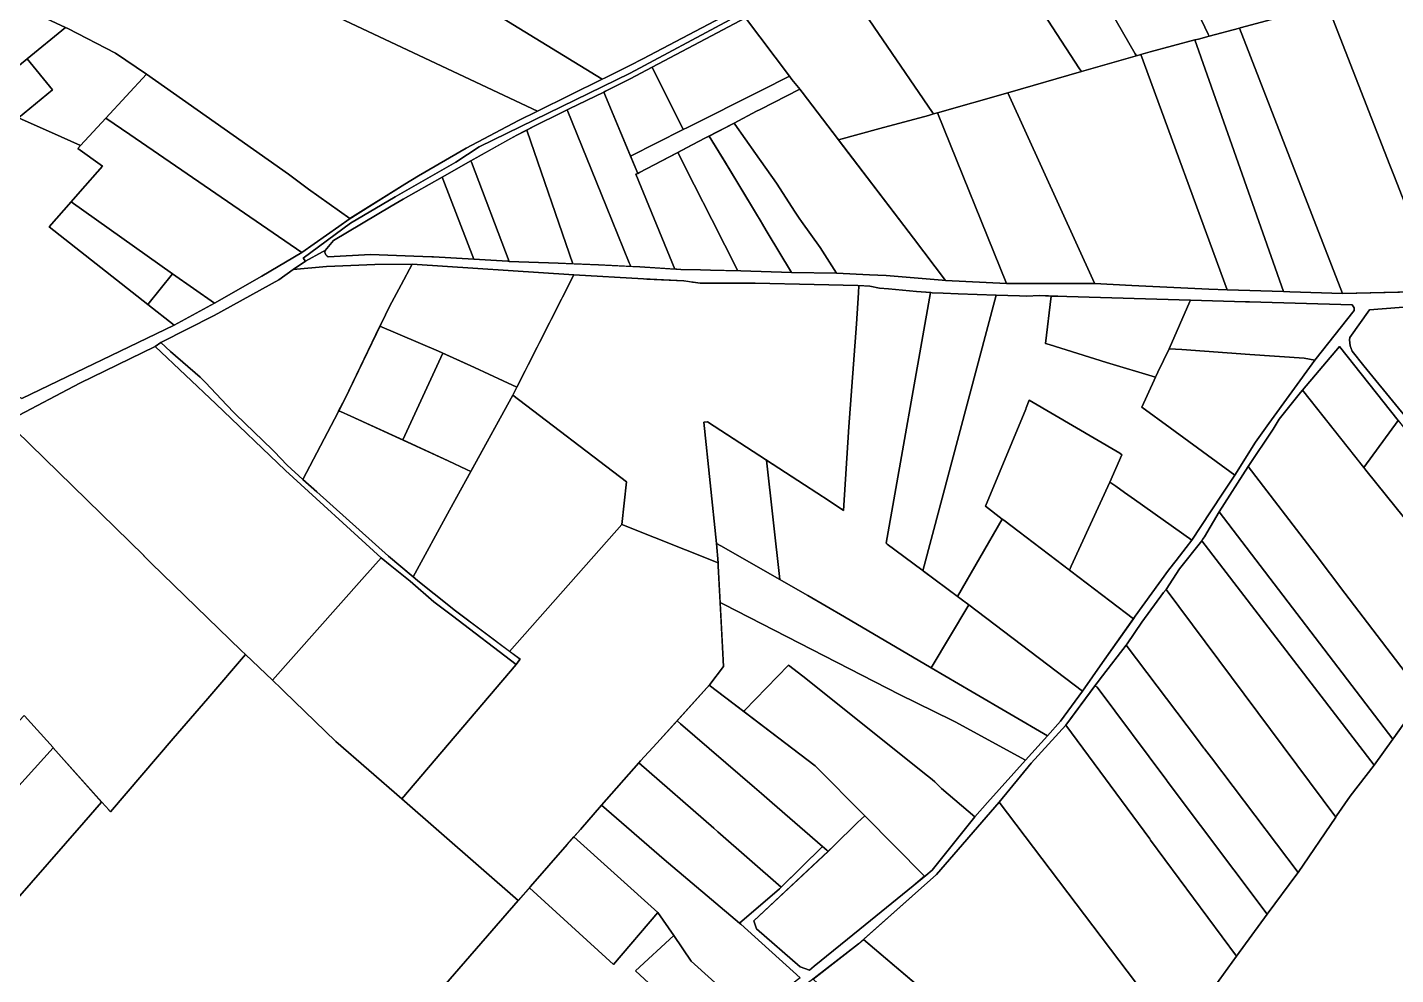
# Model space of a CAD drawing. Header units: metres. Extents: x 3 to 1005126, y 39 to 4383651.
# Drawn here: x 491906 to 492591, y 4371721 to 4372196 of the extents above; entities that cross this region are included whole.
import ezdxf

# ---------------------------------------------------------------- set-up
doc = ezdxf.new("R2010")
doc.units = ezdxf.units.M
doc.header["$MEASUREMENT"] = 0
doc.layers.add('TM_Llucmajor', color=7, linetype='Continuous')

msp = doc.modelspace()

# ---------------------------------------------------------------- linework, layer by layer
at = {"layer": 'TM_Llucmajor', "linetype": 'Continuous', "flags": 128}
for points in [[(492518.97, 4372272.47), (492546.4, 4372207.03), (492547.48, 4372204.45), (492513.51, 4372195.35), (492513.13, 4372195.24), (492498, 4372191.19), (492497.52, 4372192.2), (492465.39, 4372259.69), (492444.07, 4372304.46), (492440.91, 4372311.09), (492443.87, 4372312.84), (492488.82, 4372339.44), (492489.74, 4372340.32), (492518.86, 4372272.72), (492518.97, 4372272.47)], [(492465.39, 4372259.69), (492497.52, 4372192.2), (492498, 4372191.19), (492492.58, 4372189.74), (492490.84, 4372189.28), (492468.44, 4372183.28), (492463.82, 4372181.95), (492461.58, 4372181.31), (492460.95, 4372182.42), (492438.15, 4372222.16), (492403.82, 4372285.7), (492437.04, 4372308.8), (492440.91, 4372311.09), (492444.07, 4372304.46), (492465.39, 4372259.69)], [(492460.95, 4372182.42), (492461.58, 4372181.31), (492434.1, 4372173.46), (492433.16, 4372174.9), (492410.41, 4372209.92), (492375.37, 4372263.86), (492375.67, 4372264.04), (492376.49, 4372264.69), (492398.83, 4372282.22), (492403.82, 4372285.7), (492438.15, 4372222.16), (492460.95, 4372182.42)], [(492433.16, 4372174.9), (492434.1, 4372173.46), (492397.18, 4372162.9), (492362.02, 4372152.85), (492360.02, 4372152.27), (492359.53, 4372152.99), (492309.79, 4372225.87), (492311.07, 4372226.61), (492353.33, 4372250.2), (492375.37, 4372263.86), (492410.41, 4372209.92), (492433.16, 4372174.9)], [(492161.75, 4372153.65), (492048.48, 4372206.89), (492061.87, 4372223.24), (492076, 4372240.45), (492076.48, 4372241.05), (492076.98, 4372241.65), (492126.76, 4372211.02), (492152.36, 4372195.27), (492194.07, 4372169.61), (492161.75, 4372153.65)], [(492194.07, 4372169.61), (492152.36, 4372195.27), (492126.76, 4372211.02), (492146, 4372240.66), (492190.46, 4372212.95), (492207.02, 4372238.27), (492253.78, 4372200.5), (492214.39, 4372179.91), (492207.99, 4372176.48), (492195.53, 4372170.33), (492194.07, 4372169.61)], [(492359.53, 4372152.99), (492360.02, 4372152.27), (492357.45, 4372151.54), (492333.16, 4372144.95), (492312.39, 4372139.32), (492294.22, 4372163.18), (492293.56, 4372163.99), (492293.21, 4372164.42), (492289.02, 4372169.53), (492287.85, 4372171.12), (492265.86, 4372200.29), (492267.23, 4372201.01), (492288.43, 4372213.39), (492309.79, 4372225.87), (492359.53, 4372152.99)], [(492588.51, 4372126.62), (492557.1, 4372207.09), (492559.13, 4372207.65), (492593.11, 4372216.97), (492605.17, 4372220.28), (492639.55, 4372137.72), (492668.66, 4372067.85), (492619.78, 4372063.7), (492617.93, 4372063.66), (492614.66, 4372063.58), (492613.14, 4372063.54), (492590.48, 4372121.59), (492589.17, 4372124.96), (492588.51, 4372126.62)], [(491906.18, 4372204.43), (491906.2, 4372204.44), (491906.35, 4372204.38), (491925.38, 4372195.52), (491906.22, 4372179.79), (491866.81, 4372147.42), (491847.49, 4372131.55), (491842.19, 4372127.19), (491777.95, 4372074.44), (491776.71, 4372075.09), (491774.71, 4372076.14), (491761.8, 4372082.92), (491759.8, 4372084.02), (491906.18, 4372204.43)], [(492588.51, 4372126.62), (492589.17, 4372124.96), (492590.48, 4372121.59), (492613.14, 4372063.54), (492564.72, 4372062.42), (492513.13, 4372195.24), (492513.51, 4372195.35), (492547.48, 4372204.45), (492557.1, 4372207.09), (492588.51, 4372126.62)], [(492248.81, 4372191.33), (492265.86, 4372200.29), (492287.85, 4372171.12), (492273.68, 4372164.01), (492236.76, 4372145.48), (492234.71, 4372144.45), (492219.03, 4372175.67), (492248.81, 4372191.33)], [(491965.96, 4372172.16), (491945.64, 4372150.22), (491932.93, 4372136.5), (491923.24, 4372140.78), (491901.8, 4372150.24), (491918.94, 4372164.31), (491906.22, 4372179.79), (491925.38, 4372195.52), (491926.51, 4372194.99), (491950.43, 4372182.71), (491965.96, 4372172.16)], [(492538.47, 4372063.23), (492535.29, 4372063.33), (492490.84, 4372189.28), (492492.58, 4372189.74), (492498, 4372191.19), (492513.13, 4372195.24), (492564.72, 4372062.42), (492538.47, 4372063.23)], [(492506.97, 4372064.2), (492506.94, 4372064.27), (492463.82, 4372181.95), (492468.44, 4372183.28), (492490.84, 4372189.28), (492535.29, 4372063.33), (492506.97, 4372064.2)], [(491879.44, 4372132.04), (491866.81, 4372147.42), (491906.22, 4372179.79), (491918.94, 4372164.31), (491901.8, 4372150.24), (491879.44, 4372132.04)], [(492459.34, 4372066.38), (492440.62, 4372067.3), (492440.52, 4372067.61), (492397.18, 4372162.9), (492434.1, 4372173.46), (492463.82, 4372181.95), (492506.94, 4372064.27), (492506.97, 4372064.2), (492497.84, 4372064.48), (492459.34, 4372066.38)], [(492046.97, 4372114.67), (492067.78, 4372099.9), (492067.33, 4372099.62), (492062.16, 4372095.97), (492043.76, 4372082.96), (491957.63, 4372141.9), (491945.64, 4372150.22), (491965.96, 4372172.16), (492009.4, 4372141.63), (492036.96, 4372122.08), (492046.97, 4372114.67)], [(492208.24, 4372131.16), (492194.87, 4372163.23), (492195.76, 4372163.68), (492208.07, 4372169.91), (492219.03, 4372175.67), (492234.71, 4372144.45), (492208.24, 4372131.16)], [(492234.71, 4372144.45), (492236.76, 4372145.48), (492273.68, 4372164.01), (492287.85, 4372171.12), (492289.02, 4372169.53), (492293.04, 4372164.63), (492273.13, 4372154.49), (492271.33, 4372153.57), (492260.1, 4372147.71), (492245.76, 4372140.21), (492239.11, 4372136.74), (492230.98, 4372132.49), (492212.75, 4372122.97), (492211.86, 4372122.5), (492208.24, 4372131.16), (492234.71, 4372144.45)], [(492230.42, 4372074.58), (492212.94, 4372075.66), (492208.37, 4372075.88), (492208.02, 4372076.75), (492207.65, 4372077.66), (492196.26, 4372105.8), (492176.61, 4372154.36), (492177.59, 4372154.86), (492194.87, 4372163.23), (492211.86, 4372122.5), (492210.97, 4372122.04), (492230.42, 4372074.58)], [(492327.99, 4372071.79), (492311.44, 4372072.56), (492303.22, 4372085.32), (492293.92, 4372098.45), (492292.75, 4372100.11), (492290.79, 4372103.11), (492281.36, 4372117.57), (492270.89, 4372132.41), (492260.51, 4372147.14), (492260.1, 4372147.71), (492271.33, 4372153.57), (492273.13, 4372154.49), (492293.04, 4372164.63), (492293.21, 4372164.42), (492293.56, 4372163.99), (492294.22, 4372163.18), (492349.9, 4372090.05), (492365.99, 4372068.91), (492364.34, 4372069.05), (492336.2, 4372071.36), (492327.99, 4372071.79)], [(492440.52, 4372067.61), (492440.62, 4372067.3), (492396.58, 4372067.3), (492362.02, 4372152.85), (492397.18, 4372162.9), (492440.52, 4372067.61)], [(491931.46, 4372134.95), (491943.86, 4372126.15), (491932.7, 4372113.38), (491928.15, 4372108.17), (491917.24, 4372095.7), (491966.57, 4372056.8), (491979.75, 4372046.47), (491903.51, 4372009.88), (491821.15, 4372051.9), (491800.56, 4372062.45), (491796.56, 4372064.57), (491860.06, 4372116.26), (491879.44, 4372132.04), (491901.8, 4372150.24), (491923.24, 4372140.78), (491932.93, 4372136.5), (491931.46, 4372134.95)], [(491931.46, 4372134.95), (491932.93, 4372136.5), (491945.64, 4372150.22), (491957.63, 4372141.9), (492043.76, 4372082.96), (492023.75, 4372071.04), (492000.02, 4372057.49), (491978.95, 4372072.16), (491928.15, 4372108.17), (491932.7, 4372113.38), (491943.86, 4372126.15), (491931.46, 4372134.95)], [(492160.04, 4372146.06), (492164.73, 4372148.41), (492169.28, 4372150.69), (492176.61, 4372154.36), (492196.26, 4372105.8), (492207.65, 4372077.66), (492208.02, 4372076.75), (492208.37, 4372075.88), (492192.27, 4372076.66), (492179.43, 4372077.2), (492156.48, 4372143.62), (492156.29, 4372144.17), (492160.04, 4372146.06)], [(492362.02, 4372152.85), (492396.58, 4372067.3), (492365.99, 4372068.91), (492349.9, 4372090.05), (492312.82, 4372138.75), (492312.39, 4372139.32), (492333.16, 4372144.95), (492357.45, 4372151.54), (492360.02, 4372152.27), (492362.02, 4372152.85)], [(492147.03, 4372139.25), (492151.31, 4372141.66), (492156.29, 4372144.17), (492156.48, 4372143.62), (492179.43, 4372077.2), (492172.02, 4372077.52), (492147.53, 4372078.46), (492128.64, 4372128.03), (492128.38, 4372128.73), (492147.03, 4372139.25)], [(492288.8, 4372072.8), (492276.73, 4372093.13), (492273.86, 4372097.95), (492273.69, 4372098.23), (492270.87, 4372102.88), (492257.1, 4372125.62), (492247.66, 4372141.21), (492260.1, 4372147.71), (492260.51, 4372147.14), (492270.89, 4372132.41), (492281.36, 4372117.57), (492290.79, 4372103.11), (492292.75, 4372100.11), (492293.92, 4372098.45), (492303.22, 4372085.32), (492311.44, 4372072.56), (492288.8, 4372072.8)], [(492257.43, 4372125.06), (492270.87, 4372102.88), (492273.69, 4372098.23), (492273.86, 4372097.95), (492276.73, 4372093.13), (492288.8, 4372072.8), (492263.44, 4372073.64), (492262.96, 4372073.65), (492262.05, 4372073.67), (492249, 4372099.34), (492240.14, 4372116.75), (492231.89, 4372132.97), (492239.11, 4372136.74), (492245.76, 4372140.21), (492247.66, 4372141.21), (492255.94, 4372127.53), (492257.1, 4372125.62), (492257.43, 4372125.06)], [(492128.64, 4372128.03), (492147.53, 4372078.46), (492146.77, 4372078.49), (492129.77, 4372079.53), (492114.35, 4372119.77), (492114.02, 4372120.63), (492128.38, 4372128.73), (492128.64, 4372128.03)], [(492211.86, 4372122.5), (492212.75, 4372122.97), (492231.89, 4372132.97), (492240.14, 4372116.75), (492249, 4372099.34), (492262.05, 4372073.67), (492248.26, 4372074.02), (492243.32, 4372074.14), (492233.47, 4372074.39), (492231.52, 4372074.51), (492230.42, 4372074.58), (492210.97, 4372122.04), (492211.86, 4372122.5)], [(492088.49, 4372106.07), (492094.36, 4372109.55), (492114.02, 4372120.63), (492114.35, 4372119.77), (492129.77, 4372079.53), (492109.61, 4372080.75), (492108.77, 4372080.8), (492099.74, 4372081.12), (492078.13, 4372081.89), (492056.89, 4372080.75), (492056.32, 4372081.13), (492055.8, 4372081.7), (492055.51, 4372082.23), (492055.45, 4372082.38), (492055.29, 4372083.13), (492055.33, 4372083.89), (492059.57, 4372088.97), (492088.49, 4372106.07)], [(491966.57, 4372056.8), (491917.24, 4372095.7), (491928.15, 4372108.17), (491978.95, 4372072.16), (491966.57, 4372056.8)], [(491977.96, 4372033.28), (491973.09, 4372037.88), (491999.8, 4372051.43), (492032.11, 4372069.2), (492039.44, 4372074.32), (492056.03, 4372075.96), (492060.16, 4372076.12), (492080.26, 4372076.9), (492098.99, 4372076.99), (492093.48, 4372066.75), (492087.61, 4372055.86), (492085.58, 4372051.66), (492065.17, 4372009.48), (492061.81, 4372003.01), (492044.28, 4371969.29), (492036.43, 4371976.47), (492029.82, 4371983.21), (492028.99, 4371984.02), (492010.52, 4372001.96), (492009.79, 4372002.67), (492006.21, 4372006.45), (491995.4, 4372017.81), (491992.85, 4372020.48), (491977.96, 4372033.28)], [(492179.95, 4372071.73), (492151.33, 4372015.53), (492144.43, 4372018.71), (492130.12, 4372025.31), (492112.13, 4372033.57), (492082.83, 4372045.98), (492085.58, 4372051.66), (492087.61, 4372055.86), (492093.48, 4372066.75), (492098.99, 4372076.99), (492179.95, 4372071.73)], [(491979.75, 4372046.47), (491966.57, 4372056.8), (491978.95, 4372072.16), (492000.02, 4372057.49), (491979.75, 4372046.47)], [(492216.52, 4372069.56), (492235.02, 4372068.68), (492237.44, 4372068.32), (492239.25, 4372068.05), (492239.56, 4372068.01), (492243.17, 4372067.47), (492270.71, 4372067.59), (492300.16, 4372066.93), (492322.12, 4372066.44), (492322.62, 4372066.41), (492322.39, 4372062.68), (492321.42, 4372047.17), (492317.63, 4371995.6), (492314.85, 4371953.76), (492307.69, 4371958.55), (492295.44, 4371966.5), (492246.74, 4371998.15), (492244.94, 4371997.92), (492251.4, 4371937.25), (492252.14, 4371927.58), (492203.85, 4371946.68), (492206.19, 4371968.12), (492149.28, 4372011.52), (492179.95, 4372071.73), (492214.7, 4372069.64), (492216.52, 4372069.56)], [(492358.85, 4371874.9), (492315.34, 4371900.42), (492297.02, 4371911.17), (492283.11, 4371919.12), (492276.33, 4371978.92), (492295.44, 4371966.5), (492307.69, 4371958.55), (492314.85, 4371953.76), (492317.63, 4371995.6), (492321.42, 4372047.17), (492322.39, 4372062.68), (492322.62, 4372066.41), (492328.07, 4372066.11), (492332.99, 4372065.1), (492337.4, 4372064.73), (492351.45, 4372063.39), (492358.51, 4372062.83), (492336.21, 4371937.35), (492336.81, 4371936.9), (492354.13, 4371923.98), (492354.65, 4371923.59), (492354.89, 4371923.42), (492377.61, 4371906.46), (492358.85, 4371874.9)], [(492354.65, 4371923.59), (492354.13, 4371923.98), (492336.81, 4371936.9), (492336.21, 4371937.35), (492358.51, 4372062.83), (492358.58, 4372062.82), (492359.32, 4372062.76), (492364.89, 4372062.55), (492372.33, 4372062.26), (492391.42, 4372061.53), (492354.65, 4371923.59)], [(492417.89, 4372036.83), (492446.68, 4372027.79), (492471.11, 4372020.44), (492470.44, 4372018.99), (492464.3, 4372005.41), (492478.49, 4371995.04), (492510.84, 4371971.41), (492505.23, 4371962.94), (492498.71, 4371953.09), (492489.3, 4371938.88), (492460.61, 4371959.24), (492455.6, 4371962.79), (492451.19, 4371965.92), (492448.33, 4371967.95), (492454.31, 4371981.59), (492453.26, 4371982.4), (492407.82, 4372009.04), (492406.38, 4372005.05), (492406.17, 4372004.48), (492386.06, 4371955.85), (492394.44, 4371949.47), (492372.03, 4371910.62), (492355.49, 4371922.96), (492354.89, 4371923.42), (492354.65, 4371923.59), (492391.42, 4372061.53), (492403.11, 4372061.21), (492406.57, 4372061.06), (492413.12, 4372061.29), (492418.84, 4372061.11), (492416.08, 4372037.37), (492417.89, 4372036.83)], [(492426.7, 4372060.88), (492488.67, 4372059.07), (492488.34, 4372058.33), (492478, 4372034.72), (492472.24, 4372022.95), (492471.11, 4372020.44), (492446.68, 4372027.79), (492417.89, 4372036.83), (492416.08, 4372037.37), (492418.84, 4372061.11), (492426.7, 4372060.88)], [(492516.2, 4372058.25), (492518.16, 4372058.11), (492569.62, 4372056.76), (492570.57, 4372055.24), (492570.57, 4372054.91), (492570.57, 4372053.77), (492550.85, 4372029.03), (492545.49, 4372029.94), (492518.3, 4372031.89), (492484.3, 4372034.28), (492478, 4372034.72), (492488.34, 4372058.33), (492488.67, 4372059.07), (492516.2, 4372058.25)], [(492608.01, 4371986.49), (492579.93, 4372020.62), (492575.37, 4372026.17), (492569.65, 4372033.46), (492569.03, 4372034.79), (492568.6, 4372036.18), (492568.6, 4372036.19), (492568.36, 4372037.64), (492568.32, 4372039.11), (492568.45, 4372040.38), (492578.25, 4372054.15), (492616.5, 4372057.18), (492658.32, 4372000.15), (492608.91, 4371986.74), (492608.01, 4371986.49)], [(492112.13, 4372033.57), (492114.32, 4372032.56), (492094.23, 4371989.03), (492092.8, 4371989.69), (492068.31, 4372001.03), (492063.05, 4372003.35), (492062.1, 4372003.56), (492065.17, 4372009.48), (492082.83, 4372045.98), (492112.13, 4372033.57)], [(492028.97, 4371868.79), (492015.51, 4371881.59), (492015.5, 4371881.6), (492013.36, 4371883.68), (491968.21, 4371927.42), (491964.52, 4371931), (491964.64, 4371931.12), (491900.43, 4371993.7), (491896.07, 4371997.92), (491896.32, 4371998.08), (491899.04, 4371999.75), (491932.61, 4372017.51), (491970.34, 4372035.84), (492000.67, 4372007.07), (492035.45, 4371973.67), (492083.38, 4371930.05), (492073.69, 4371919.14), (492028.97, 4371868.79)], [(492000.67, 4372007.07), (491970.34, 4372035.84), (491973.09, 4372037.88), (491977.96, 4372033.28), (491992.85, 4372020.48), (491995.4, 4372017.81), (492006.21, 4372006.45), (492009.79, 4372002.67), (492010.52, 4372001.96), (492028.99, 4371984.02), (492029.82, 4371983.21), (492036.43, 4371976.47), (492044.28, 4371969.29), (492051.17, 4371963.12), (492087.12, 4371930.91), (492102.64, 4371917.81), (492109.98, 4371912.02), (492120.57, 4371903.55), (492152.96, 4371879.29), (492151.04, 4371876.58), (492119.19, 4371901.04), (492109.72, 4371908), (492097.9, 4371918.3), (492087.97, 4371926.33), (492083.38, 4371930.05), (492035.45, 4371973.67), (492000.67, 4372007.07)], [(492114.32, 4372032.56), (492130.12, 4372025.31), (492144.43, 4372018.71), (492151.33, 4372015.53), (492149.28, 4372011.52), (492128.32, 4371973.26), (492126.2, 4371974.24), (492116.96, 4371978.51), (492094.23, 4371989.03), (492114.32, 4372032.56)], [(492478.49, 4371995.04), (492464.3, 4372005.41), (492470.44, 4372018.99), (492472.24, 4372022.95), (492478, 4372034.72), (492484.3, 4372034.28), (492518.3, 4372031.89), (492545.49, 4372029.94), (492550.85, 4372029.03), (492527.81, 4371997.22), (492521.17, 4371987.99), (492510.84, 4371971.41), (492478.49, 4371995.04)], [(492592.65, 4371998.74), (492575.51, 4371975.21), (492544.66, 4372014.02), (492563.18, 4372035.75), (492592.65, 4371998.74)], [(492543.78, 4372012.88), (492544.66, 4372014.02), (492577.19, 4371973.1), (492604.87, 4371938.64), (492635.11, 4371901.01), (492634.44, 4371900.07), (492605.28, 4371860.82), (492566, 4371912.42), (492551.03, 4371932.08), (492517.57, 4371975.79), (492530.08, 4371994.47), (492533.08, 4371999.37), (492543.78, 4372012.88)], [(492206.19, 4371968.12), (492203.85, 4371946.68), (492147.75, 4371883.19), (492120.57, 4371903.55), (492109.98, 4371912.02), (492102.64, 4371917.81), (492099.44, 4371920.51), (492117.71, 4371953.91), (492149.28, 4372011.52), (492206.19, 4371968.12)], [(492453.26, 4371982.4), (492454.31, 4371981.59), (492448.33, 4371967.95), (492428.9, 4371925.88), (492428.09, 4371923.85), (492395.11, 4371948.96), (492394.44, 4371949.47), (492386.06, 4371955.85), (492406.17, 4372004.48), (492406.38, 4372005.05), (492407.82, 4372009.04), (492453.26, 4371982.4)], [(492116.96, 4371978.51), (492126.2, 4371974.24), (492128.32, 4371973.26), (492117.71, 4371953.91), (492099.44, 4371920.51), (492087.12, 4371930.91), (492051.17, 4371963.12), (492044.28, 4371969.29), (492061.81, 4372003.01), (492062.1, 4372003.56), (492063.05, 4372003.35), (492068.31, 4372001.03), (492116.96, 4371978.51)], [(492622.02, 4371961.84), (492611.05, 4371947), (492604.87, 4371938.64), (492577.19, 4371973.1), (492575.51, 4371975.21), (492592.65, 4371998.74), (492622.02, 4371961.84)], [(492246.74, 4371998.15), (492276.33, 4371978.92), (492283.11, 4371919.12), (492253.5, 4371936.05), (492251.4, 4371937.25), (492244.94, 4371997.92), (492246.74, 4371998.15)], [(492590, 4371839.31), (492503.06, 4371953.03), (492517.57, 4371975.79), (492551.03, 4371932.08), (492566, 4371912.42), (492605.28, 4371860.82), (492590.44, 4371839.94), (492590, 4371839.31)], [(492428.9, 4371925.88), (492448.33, 4371967.95), (492451.19, 4371965.92), (492455.6, 4371962.79), (492460.61, 4371959.24), (492489.3, 4371938.88), (492486.43, 4371935.17), (492481.43, 4371928.74), (492477.69, 4371923.92), (492460.98, 4371900.88), (492460.04, 4371899.53), (492428.09, 4371923.85), (492428.9, 4371925.88)], [(492580.65, 4371826.17), (492494.31, 4371938.61), (492494.69, 4371939.19), (492495.64, 4371940.57), (492503.06, 4371953.03), (492590, 4371839.31), (492580.65, 4371826.17)], [(492152.68, 4371878.9), (492152.96, 4371879.29), (492147.75, 4371883.19), (492203.85, 4371946.68), (492252.14, 4371927.58), (492252.22, 4371926.01), (492254.87, 4371875.68), (492247.91, 4371866.56), (492221.43, 4371837.28), (492213.32, 4371828.47), (492212.36, 4371827.37), (492193.78, 4371806.14), (492183.23, 4371794.08), (492176.6, 4371786.5), (492158.18, 4371765.48), (492152.03, 4371758.45), (492093.81, 4371809.44), (492151.04, 4371876.58), (492152.68, 4371878.9)], [(492460.04, 4371899.53), (492444.65, 4371877.57), (492434.5, 4371863.24), (492377.61, 4371906.46), (492372.03, 4371910.62), (492394.44, 4371949.47), (492395.11, 4371948.96), (492460.04, 4371899.53)], [(492358.85, 4371874.9), (492379.39, 4371862.9), (492417.03, 4371840.9), (492405.96, 4371828.69), (492370.77, 4371848), (492369.16, 4371848.79), (492343.02, 4371861.6), (492255.17, 4371906.7), (492253.18, 4371907.68), (492252.22, 4371926.01), (492252.14, 4371927.58), (492251.4, 4371937.25), (492253.5, 4371936.05), (492297.02, 4371911.17), (492315.34, 4371900.42), (492358.85, 4371874.9)], [(492561.35, 4371800.27), (492476.5, 4371914.26), (492483.11, 4371924.46), (492494.31, 4371938.61), (492580.65, 4371826.17), (492568.65, 4371810.66), (492561.76, 4371800.88), (492561.35, 4371800.27)], [(492119.19, 4371901.04), (492151.04, 4371876.58), (492093.81, 4371809.44), (492060.77, 4371838.13), (492055.4, 4371843.31), (492034.89, 4371863.08), (492033.55, 4371864.39), (492028.97, 4371868.79), (492073.69, 4371919.14), (492083.38, 4371930.05), (492087.97, 4371926.33), (492097.9, 4371918.3), (492109.72, 4371908), (492119.19, 4371901.04)], [(492492.14, 4371839.09), (492456.48, 4371886.26), (492457.01, 4371886.95), (492464.29, 4371897.9), (492475.2, 4371912.73), (492476.5, 4371914.26), (492561.35, 4371800.27), (492542.51, 4371772.44), (492499.1, 4371829.87), (492495.68, 4371834.4), (492495.4, 4371834.77), (492492.14, 4371839.09)], [(492247.66, 4371866.22), (492247.91, 4371866.56), (492254.87, 4371875.68), (492253.67, 4371898.38), (492253.18, 4371907.68), (492255.17, 4371906.7), (492343.02, 4371861.6), (492369.16, 4371848.79), (492370.77, 4371848), (492405.96, 4371828.69), (492387.08, 4371807.55), (492380.69, 4371800.4), (492363.98, 4371814.57), (492360.61, 4371817.89), (492359.34, 4371819.14), (492357.05, 4371820.96), (492294.6, 4371870.71), (492287.38, 4371876.29), (492265.42, 4371853.59), (492264.95, 4371853.1), (492247.66, 4371866.22)], [(492379.39, 4371862.9), (492358.85, 4371874.9), (492377.61, 4371906.46), (492434.5, 4371863.24), (492423.52, 4371848.19), (492417.03, 4371840.9), (492379.39, 4371862.9)], [(492441.89, 4371867.49), (492444.61, 4371870.99), (492456.48, 4371886.26), (492492.14, 4371839.09), (492495.4, 4371834.77), (492495.68, 4371834.4), (492499.1, 4371829.87), (492542.51, 4371772.44), (492541.96, 4371771.63), (492527.01, 4371751.56), (492477.04, 4371818.24), (492476.77, 4371818.59), (492441.85, 4371865.28), (492440.7, 4371865.87), (492441.89, 4371867.49)], [(492265.42, 4371853.59), (492287.38, 4371876.29), (492294.6, 4371870.71), (492357.05, 4371820.96), (492359.34, 4371819.14), (492360.61, 4371817.89), (492363.98, 4371814.57), (492380.69, 4371800.4), (492359.39, 4371773.73), (492356.11, 4371771.07), (492355.53, 4371770.59), (492325.6, 4371800.83), (492300.73, 4371825.93), (492264.95, 4371853.1), (492265.42, 4371853.59)], [(492304.48, 4371785.6), (492279.14, 4371807.39), (492273.89, 4371812.01), (492270.36, 4371815.12), (492233.36, 4371846.95), (492231.58, 4371848.51), (492247.91, 4371866.56), (492247.66, 4371866.22), (492300.73, 4371825.93), (492325.6, 4371800.83), (492321.93, 4371797.53), (492309.93, 4371785.65), (492307.17, 4371783.07), (492306.63, 4371783.7), (492304.48, 4371785.6)], [(492476.77, 4371818.59), (492477.04, 4371818.24), (492527.01, 4371751.56), (492511.71, 4371730.68), (492468.7, 4371788.71), (492468.26, 4371789.3), (492426.21, 4371846.19), (492440.7, 4371865.87), (492441.85, 4371865.28), (492476.77, 4371818.59)], [(491872.29, 4371783.02), (491856.71, 4371799.18), (491878.21, 4371822.46), (491893.21, 4371838.67), (491904.69, 4371851.09), (491904.84, 4371850.92), (491904.85, 4371850.93), (491919.12, 4371835.03), (491919.09, 4371835.01), (491919.12, 4371834.98), (491919.21, 4371834.87), (491900.49, 4371814.23), (491886.8, 4371799.1), (491878.17, 4371789.5), (491872.57, 4371783.33), (491872.29, 4371783.02)], [(492304.48, 4371785.6), (492283.67, 4371765.15), (492251.94, 4371792.9), (492249.95, 4371794.74), (492212.36, 4371827.37), (492213.32, 4371828.47), (492221.43, 4371837.28), (492231.58, 4371848.51), (492233.36, 4371846.95), (492270.36, 4371815.12), (492273.89, 4371812.01), (492279.14, 4371807.39), (492304.48, 4371785.6)], [(492408.84, 4371827.21), (492426.21, 4371846.19), (492468.26, 4371789.3), (492468.7, 4371788.71), (492511.71, 4371730.68), (492498.71, 4371712.58), (492482.25, 4371689.67), (492478.23, 4371694.98), (492392.94, 4371807.7), (492408.84, 4371827.21)], [(491898.53, 4371757.38), (491872.57, 4371783.33), (491878.17, 4371789.5), (491886.8, 4371799.1), (491900.49, 4371814.23), (491919.21, 4371834.87), (491943.46, 4371807.75), (491943.45, 4371807.74), (491934.48, 4371797.45), (491899.06, 4371756.84), (491898.53, 4371757.38)], [(492251.94, 4371792.9), (492283.67, 4371765.15), (492282.9, 4371764.4), (492262.79, 4371747.21), (492225.1, 4371779.03), (492193.78, 4371806.14), (492212.36, 4371827.37), (492249.95, 4371794.74), (492251.94, 4371792.9)], [(492444.68, 4371637.33), (492324.9, 4371738.94), (492361.55, 4371771.44), (492392.94, 4371807.7), (492478.23, 4371694.98), (492482.25, 4371689.67), (492478.23, 4371680.68), (492467.29, 4371665.82), (492452.51, 4371644.9), (492446.24, 4371636.03), (492444.68, 4371637.33)], [(492262.79, 4371747.21), (492263.47, 4371746.63), (492293.16, 4371719.84), (492291.27, 4371718.3), (492282.65, 4371711.38), (492276.08, 4371706.11), (492269.12, 4371700.54), (492238.69, 4371728.03), (492229.89, 4371740.89), (492221.96, 4371752.47), (492179.95, 4371790.32), (492183.23, 4371794.08), (492193.78, 4371806.14), (492225.1, 4371779.03), (492262.79, 4371747.21)], [(492297.82, 4371723.63), (492293.19, 4371725.2), (492271.28, 4371744.22), (492270.04, 4371748.35), (492309.93, 4371785.65), (492321.93, 4371797.53), (492325.6, 4371800.83), (492355.53, 4371770.59), (492349.78, 4371765.91), (492323.11, 4371744.21), (492300.29, 4371725.64), (492297.82, 4371723.63)], [(492199.75, 4371726.49), (492157.62, 4371764.84), (492158.18, 4371765.48), (492176.6, 4371786.5), (492179.95, 4371790.32), (492221.96, 4371752.47), (492199.75, 4371726.49)], [(492148.58, 4371668.43), (492107.01, 4371706.59), (492152.03, 4371758.45), (492157.62, 4371764.84), (492199.75, 4371726.49), (492221.96, 4371752.47), (492229.89, 4371740.89), (492210.81, 4371723.28), (492217.52, 4371717.18), (492214.23, 4371714.79), (492200.78, 4371705.02), (492197.93, 4371702.95), (492178.19, 4371688.61), (492175.54, 4371686.81), (492167.93, 4371681.62), (492162.32, 4371677.8), (492151.67, 4371670.54), (492148.58, 4371668.43)], [(492217.52, 4371717.18), (492210.81, 4371723.28), (492229.89, 4371740.89), (492238.69, 4371728.03), (492269.12, 4371700.54), (492261.71, 4371694.83), (492251.07, 4371686.65), (492217.52, 4371717.18)], [(492322.48, 4371736.79), (492324.9, 4371738.94), (492397.97, 4371676.95), (492397.62, 4371676.51), (492376.7, 4371650.78), (492375.42, 4371649.21), (492354.7, 4371668.22), (492299.68, 4371719.12), (492322.48, 4371736.79)]]:
    msp.add_lwpolyline(points, close=True, dxfattribs=at)
for points in [[(492048.48, 4372206.89), (492161.75, 4372153.65), (492152.23, 4372148.95), (492125.93, 4372135.1), (492102.09, 4372121.3), (492095.24, 4372117.03), (492067.78, 4372099.9), (492046.97, 4372114.67), (492046.97, 4372114.67), (492036.96, 4372122.08), (492009.4, 4372141.63), (491965.96, 4372172.16), (491950.43, 4372182.71), (491926.51, 4372194.99), (491925.38, 4372195.52), (491906.35, 4372204.38)], [(492258, 4372199.43), (492208.05, 4372172.74), (492132.52, 4372135.86), (492120.89, 4372128.11), (492090.44, 4372110.83), (492068.07, 4372097.54), (492044.37, 4372080.05), (492045.48, 4372078.53), (492039.44, 4372074.32), (492032.11, 4372069.2), (491999.8, 4372051.43), (491973.09, 4372037.88), (491970.34, 4372035.84), (491932.61, 4372017.51), (491899.04, 4371999.75)], [(491903.51, 4372009.88), (491979.75, 4372046.47), (492000.02, 4372057.49), (492023.75, 4372071.04), (492043.76, 4372082.96), (492062.16, 4372095.97), (492067.33, 4372099.62), (492095.24, 4372117.03), (492102.09, 4372121.3), (492125.93, 4372135.1), (492152.23, 4372148.95), (492161.75, 4372153.65), (492194.07, 4372169.61), (492195.53, 4372170.33), (492207.99, 4372176.48), (492214.39, 4372179.91), (492253.78, 4372200.5)], [(492265.86, 4372200.29), (492248.81, 4372191.33), (492219.03, 4372175.67), (492208.07, 4372169.91), (492195.76, 4372163.68), (492194.87, 4372163.23), (492177.59, 4372154.86), (492169.28, 4372150.69), (492164.73, 4372148.41), (492160.04, 4372146.06), (492151.31, 4372141.66), (492128.38, 4372128.73), (492114.02, 4372120.63), (492094.36, 4372109.55), (492088.49, 4372106.07), (492059.57, 4372088.97), (492055.33, 4372083.89), (492054.06, 4372083.2), (492045.49, 4372078.52), (492045.48, 4372078.53), (492044.37, 4372080.05), (492068.07, 4372097.54), (492090.44, 4372110.83), (492120.89, 4372128.11), (492132.52, 4372135.86), (492208.05, 4372172.74), (492258, 4372199.43)], [(492293.16, 4371719.84), (492263.47, 4371746.63), (492262.79, 4371747.21), (492282.9, 4371764.4), (492304.48, 4371785.6), (492306.63, 4371783.7), (492307.17, 4371783.07), (492270.04, 4371748.35), (492271.28, 4371744.22), (492293.19, 4371725.2), (492297.82, 4371723.63), (492300.29, 4371725.64), (492323.11, 4371744.21), (492349.78, 4371765.91), (492356.11, 4371771.07), (492359.39, 4371773.73), (492380.69, 4371800.4), (492387.08, 4371807.55), (492405.96, 4371828.69), (492417.03, 4371840.9), (492423.52, 4371848.19), (492434.5, 4371863.24), (492444.65, 4371877.57), (492460.98, 4371900.88), (492477.69, 4371923.92), (492481.43, 4371928.74), (492486.43, 4371935.17), (492489.3, 4371938.88), (492498.71, 4371953.09), (492505.23, 4371962.94), (492510.84, 4371971.41), (492521.17, 4371987.99), (492527.81, 4371997.22), (492550.85, 4372029.03), (492570.57, 4372053.77), (492570.57, 4372054.91), (492570.57, 4372055.24), (492569.62, 4372056.76), (492518.16, 4372058.11), (492516.2, 4372058.25), (492488.67, 4372059.07), (492426.7, 4372060.88), (492413.12, 4372061.29), (492406.57, 4372061.06), (492403.11, 4372061.21), (492391.42, 4372061.53), (492372.33, 4372062.26), (492364.89, 4372062.55), (492359.32, 4372062.76), (492358.58, 4372062.82), (492351.45, 4372063.39), (492337.4, 4372064.73), (492332.99, 4372065.1), (492328.07, 4372066.11), (492322.12, 4372066.44), (492300.16, 4372066.93), (492270.71, 4372067.59), (492243.17, 4372067.47), (492239.56, 4372068.01), (492239.25, 4372068.05), (492235.02, 4372068.68), (492214.7, 4372069.64), (492179.95, 4372071.73), (492098.99, 4372076.99), (492080.26, 4372076.9), (492060.16, 4372076.12), (492056.03, 4372075.96), (492039.44, 4372074.32), (492045.48, 4372078.53), (492045.49, 4372078.52), (492054.06, 4372083.2), (492055.33, 4372083.89), (492055.29, 4372083.13), (492055.45, 4372082.38), (492055.51, 4372082.23), (492055.8, 4372081.7), (492056.32, 4372081.13), (492056.89, 4372080.75), (492078.13, 4372081.89), (492099.74, 4372081.12), (492108.77, 4372080.8), (492109.61, 4372080.75), (492129.77, 4372079.53), (492146.77, 4372078.49), (492147.53, 4372078.46), (492172.02, 4372077.52), (492192.27, 4372076.66), (492212.94, 4372075.66), (492233.47, 4372074.39), (492243.32, 4372074.14), (492248.26, 4372074.02), (492263.44, 4372073.64), (492288.8, 4372072.8), (492311.44, 4372072.56), (492327.99, 4372071.79), (492336.2, 4372071.36), (492364.34, 4372069.05), (492365.99, 4372068.91), (492396.58, 4372067.3), (492440.62, 4372067.3), (492459.34, 4372066.38), (492497.84, 4372064.48), (492506.97, 4372064.2), (492535.29, 4372063.33), (492538.47, 4372063.23), (492564.72, 4372062.42), (492614.66, 4372063.58)], [(492616.5, 4372057.18), (492578.25, 4372054.15), (492568.45, 4372040.38), (492568.32, 4372039.11), (492568.36, 4372037.64), (492568.6, 4372036.19), (492568.6, 4372036.18), (492569.03, 4372034.79), (492569.65, 4372033.46), (492575.37, 4372026.17), (492579.93, 4372020.62), (492608.01, 4371986.49)], [(492592.65, 4371998.74), (492563.18, 4372035.75), (492544.66, 4372014.02), (492543.78, 4372012.88), (492533.08, 4371999.37), (492530.08, 4371994.47), (492517.57, 4371975.79), (492503.06, 4371953.03), (492495.64, 4371940.57), (492494.69, 4371939.19), (492494.31, 4371938.61), (492483.11, 4371924.46), (492476.5, 4371914.26), (492475.2, 4371912.73), (492464.29, 4371897.9), (492457.01, 4371886.95), (492456.48, 4371886.26), (492444.61, 4371870.99), (492441.89, 4371867.49), (492426.21, 4371846.19), (492408.84, 4371827.21), (492392.94, 4371807.7), (492361.55, 4371771.44), (492322.48, 4371736.79), (492295.04, 4371715.53)], [(491900.43, 4371993.7), (491964.64, 4371931.12), (491964.62, 4371931.1), (491964.52, 4371931), (491968.21, 4371927.42), (492013.36, 4371883.68), (492015.5, 4371881.6), (491996.63, 4371859.65), (491979.34, 4371839.54), (491947.87, 4371802.95), (491947.1, 4371803.69), (491947.18, 4371803.78), (491943.55, 4371807.79), (491943.49, 4371807.72), (491919.09, 4371835.01), (491919.12, 4371835.03), (491904.85, 4371850.93)], [(491899.06, 4371756.84), (491934.48, 4371797.45), (491943.45, 4371807.74), (491943.46, 4371807.75), (491943.46, 4371807.75), (491943.49, 4371807.72), (491943.55, 4371807.79), (491947.18, 4371803.78), (491947.1, 4371803.69), (491947.87, 4371802.95), (491979.34, 4371839.54), (491996.63, 4371859.65), (492015.5, 4371881.6), (492015.51, 4371881.59), (492028.97, 4371868.79), (492033.55, 4371864.39), (492034.89, 4371863.08), (492060.77, 4371838.13), (492093.81, 4371809.44), (492152.03, 4371758.45), (492107.01, 4371706.59)], [(492637.92, 4371489.87), (492548.59, 4371528.58), (492559.74, 4371545), (492568.54, 4371557.95), (492574.49, 4371566.71), (492589.27, 4371588.47), (492467.29, 4371665.82), (492478.23, 4371680.68), (492482.25, 4371689.67), (492498.71, 4371712.58), (492511.71, 4371730.68), (492527.01, 4371751.56), (492541.96, 4371771.63), (492542.51, 4371772.44), (492561.35, 4371800.27), (492561.76, 4371800.88), (492568.65, 4371810.66), (492580.65, 4371826.17), (492590, 4371839.31), (492590.44, 4371839.94), (492605.03, 4371860.46)]]:
    msp.add_lwpolyline(points, dxfattribs=at)

doc.saveas('drawing.dxf')
